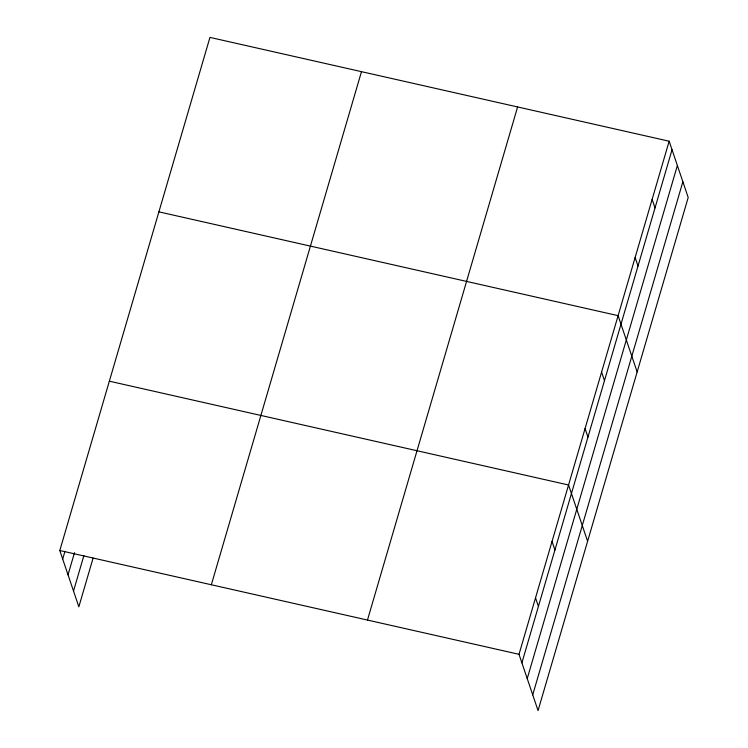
<?xml version="1.0" encoding="UTF-8"?>
<svg xmlns="http://www.w3.org/2000/svg" width="748" height="748" viewBox="0 0 748 748"><rect width="100%" height="100%" fill="white"/><g stroke="black" fill="none" stroke-linecap="round" stroke-linejoin="round"><path stroke-width="1.12" d="M93.098 558.092L78.849 606.787L59.803 550.509L209.945 37.4L669.151 141.213L688.197 197.491L538.055 710.6L519.009 654.313L669.151 141.213M62.692 559.046L64.954 551.295M68.021 574.801L74.501 552.669M73.519 591.032L83.879 555.614M211.338 584.758L361.48 71.658M367.474 620.055L517.607 106.955M521.898 662.859L672.041 149.75M527.228 678.614L677.37 165.504M532.726 694.845L682.868 181.736M158.894 211.852L618.1 315.665L637.156 371.952M109.348 381.181L568.555 484.994L587.61 541.272M59.803 550.509L519.009 654.313M652.134 199.361L655.024 207.907M635.117 257.518L638.007 266.054M601.588 372.111L604.478 380.648M585.067 428.548L587.965 437.094M552.043 541.43L554.932 549.976M535.521 597.876L538.41 606.413"/></g></svg>
